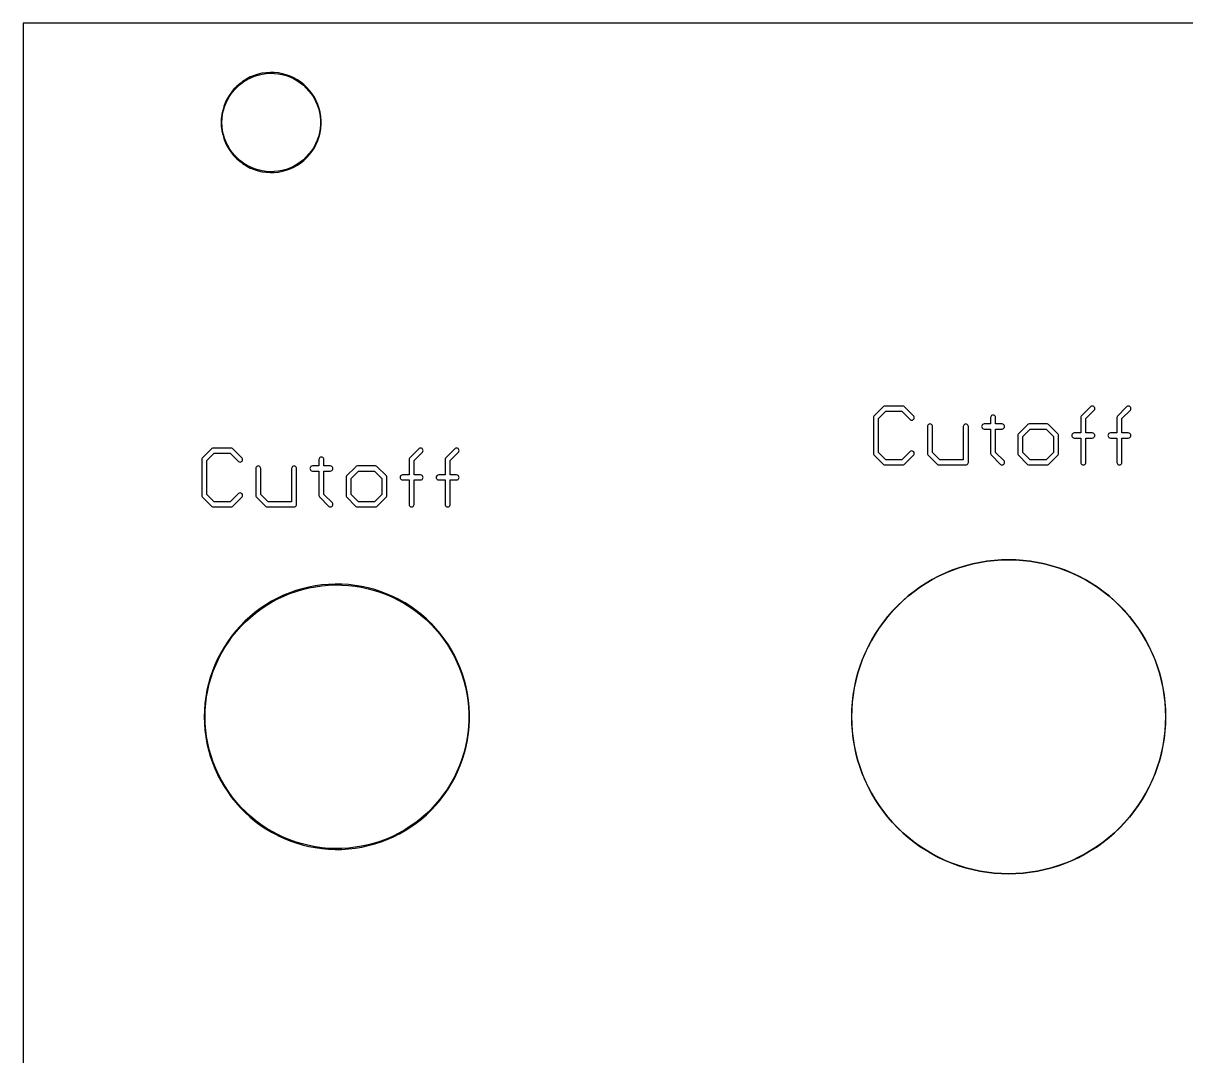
# Model space of a CAD drawing. Extents: x 1 to 62, y 0 to 129.
# Drawn here: x 1.27 to 36.44, y 97.58 to 128.82 of the extents above; entities that cross this region are included whole.
import ezdxf

# ---------------------------------------------------------------- set-up
doc = ezdxf.new("R2010")
doc.units = 0

msp = doc.modelspace()

# ---------------------------------------------------------------- linework, layer by layer
at = {"color": 34, "true_color": 0x008000}
for points in [[(1.27, 0.3175, 0), (61.88964, 0.3175, 0), (61.88964, 128.81864, 0), (1.27, 128.81864, 0), (1.27, 0.3175, 0)], [(8.61821, 127.32257, 0), (8.4963, 127.30479, 0), (8.49236, 127.30417, 0), (8.37299, 127.27623, 0), (8.25615, 127.24067, 0), (8.14185, 127.19495, 0), (8.13831, 127.19315, 0), (8.02909, 127.13727, 0), (7.92495, 127.07377, 0), (7.82843, 127.00011, 0), (7.73445, 126.91883, 0), (7.64528, 126.82966, 0), (7.56908, 126.73568, 0), (7.49796, 126.63662, 0), (7.43446, 126.52994, 0), (7.43266, 126.5264, 0), (7.38186, 126.41464, 0), (7.33614, 126.30034, 0), (7.30312, 126.1835, 0), (7.27772, 126.06412, 0), (7.27709, 126.0602, 0), (7.26186, 125.93828, 0), (7.25678, 125.81636, 0), (7.26186, 125.69443, 0), (7.27709, 125.57252, 0), (7.27772, 125.56859, 0), (7.30312, 125.44921, 0), (7.33614, 125.33237, 0), (7.38186, 125.21807, 0), (7.43266, 125.10631, 0), (7.43446, 125.10277, 0), (7.49796, 124.99609, 0), (7.56908, 124.89703, 0), (7.64528, 124.80305, 0), (7.73445, 124.71388, 0), (7.82843, 124.6326, 0), (7.92495, 124.55894, 0), (8.02909, 124.49544, 0), (8.13831, 124.43956, 0), (8.14185, 124.43776, 0), (8.25615, 124.39204, 0), (8.37299, 124.35648, 0), (8.49236, 124.32854, 0), (8.4963, 124.32792, 0), (8.61821, 124.31013, 0), (8.74014, 124.30252, 0), (8.86206, 124.30506, 0), (8.98398, 124.31776, 0), (8.9879, 124.31838, 0), (9.10981, 124.34124, 0), (9.22666, 124.37172, 0), (9.34096, 124.4149, 0), (9.45271, 124.4657, 0), (9.45626, 124.4675, 0), (9.56293, 124.52592, 0), (9.66454, 124.5945, 0), (9.76106, 124.6707, 0), (9.84995, 124.75452, 0), (9.85277, 124.75733, 0), (9.93404, 124.84877, 0), (10.01024, 124.94529, 0), (10.07629, 125.04943, 0), (10.13217, 125.15865, 0), (10.13397, 125.16219, 0), (10.18477, 125.27395, 0), (10.22287, 125.38825, 0), (10.25334, 125.50763, 0), (10.27366, 125.62955, 0), (10.2743, 125.63348, 0), (10.28445, 125.75539, 0), (10.28445, 125.87732, 0), (10.2743, 125.99924, 0), (10.27366, 126.00316, 0), (10.25334, 126.12508, 0), (10.22287, 126.24446, 0), (10.18477, 126.35876, 0), (10.13397, 126.47052, 0), (10.13217, 126.47406, 0), (10.07629, 126.58328, 0), (10.01024, 126.68742, 0), (9.93404, 126.78394, 0), (9.85277, 126.87538, 0), (9.84995, 126.87819, 0), (9.76106, 126.96201, 0), (9.66454, 127.03821, 0), (9.56293, 127.10679, 0), (9.45626, 127.16521, 0), (9.45271, 127.16701, 0), (9.34096, 127.21781, 0), (9.22666, 127.26099, 0), (9.10981, 127.29147, 0), (8.9879, 127.31433, 0), (8.98398, 127.31495, 0), (8.86206, 127.32766, 0), (8.74014, 127.3302, 0), (8.61821, 127.32257, 0)], [(8.98258, 124.343, 0), (8.86206, 124.33045, 0), (8.74014, 124.32792, 0), (8.61821, 124.33553, 0), (8.49967, 124.35282, 0), (8.38083, 124.38063, 0), (8.26399, 124.41619, 0), (8.14984, 124.46185, 0), (8.04402, 124.51599, 0), (7.93988, 124.57949, 0), (7.84336, 124.65315, 0), (7.74938, 124.73443, 0), (7.66583, 124.81798, 0), (7.58963, 124.91196, 0), (7.51851, 125.01102, 0), (7.45582, 125.11634, 0), (7.40601, 125.22592, 0), (7.36029, 125.34022, 0), (7.32727, 125.45706, 0), (7.30219, 125.57496, 0), (7.28725, 125.69443, 0), (7.28218, 125.81636, 0), (7.28725, 125.93828, 0), (7.30218, 126.05774, 0), (7.32727, 126.17565, 0), (7.36029, 126.29249, 0), (7.40601, 126.40679, 0), (7.45582, 126.51637, 0), (7.51851, 126.62169, 0), (7.58963, 126.72075, 0), (7.66583, 126.81473, 0), (7.74938, 126.89828, 0), (7.84336, 126.97956, 0), (7.93988, 127.05322, 0), (8.04402, 127.11672, 0), (8.14984, 127.17086, 0), (8.26399, 127.21652, 0), (8.38083, 127.25208, 0), (8.49967, 127.27989, 0), (8.61821, 127.29718, 0), (8.74014, 127.3048, 0), (8.86206, 127.30226, 0), (8.98258, 127.28971, 0), (9.10197, 127.26732, 0), (9.21881, 127.23684, 0), (9.33311, 127.19366, 0), (9.44338, 127.14354, 0), (9.54801, 127.08624, 0), (9.6496, 127.01766, 0), (9.74613, 126.94146, 0), (9.8331, 126.85946, 0), (9.9135, 126.76901, 0), (9.98969, 126.67249, 0), (10.05574, 126.56835, 0), (10.10982, 126.46265, 0), (10.16062, 126.35091, 0), (10.19872, 126.23661, 0), (10.2292, 126.11723, 0), (10.2489, 125.99906, 0), (10.25905, 125.87732, 0), (10.25905, 125.75539, 0), (10.24889, 125.63364, 0), (10.2292, 125.51548, 0), (10.19872, 125.3961, 0), (10.16062, 125.2818, 0), (10.10981, 125.17004, 0), (10.05574, 125.06436, 0), (9.98969, 124.96022, 0), (9.9135, 124.8637, 0), (9.8331, 124.77325, 0), (9.74613, 124.69125, 0), (9.6496, 124.61505, 0), (9.54801, 124.54647, 0), (9.44338, 124.48917, 0), (9.33311, 124.43905, 0), (9.21881, 124.39587, 0), (9.10197, 124.36539, 0), (8.98258, 124.343, 0)], [(27.33548, 117.23623, 0), (27.31193, 117.23251, 0), (27.29069, 117.22168, 0), (27.00205, 116.93304, 0), (26.99122, 116.9118, 0), (26.98749, 116.88825, 0), (26.98749, 115.80367, 0), (26.99122, 115.78013, 0), (27.00205, 115.75889, 0), (27.01891, 115.74203, 0), (27.29069, 115.47279, 0), (27.31193, 115.46196, 0), (27.33548, 115.45824, 0), (27.87649, 115.45824, 0), (27.90004, 115.46196, 0), (27.92128, 115.47279, 0), (28.19306, 115.74203, 0), (28.20992, 115.75889, 0), (28.22075, 115.78013, 0), (28.22448, 115.80367, 0), (28.22075, 115.82722, 0), (28.20992, 115.84846, 0), (28.19306, 115.86532, 0), (28.17182, 115.87615, 0), (28.14828, 115.87987, 0), (28.12473, 115.87615, 0), (28.10349, 115.86532, 0), (27.84641, 115.61064, 0), (27.36556, 115.61064, 0), (27.13989, 115.8342, 0), (27.13989, 116.85802, 0), (27.3657, 117.08383, 0), (27.84627, 117.08383, 0), (28.10349, 116.82661, 0), (28.12473, 116.81578, 0), (28.14828, 116.81205, 0), (28.17182, 116.81578, 0), (28.19306, 116.82661, 0), (28.20992, 116.84347, 0), (28.22075, 116.86471, 0), (28.22448, 116.88825, 0), (28.22075, 116.9118, 0), (28.20992, 116.93304, 0), (27.92128, 117.22168, 0), (27.90004, 117.23251, 0), (27.87649, 117.23623, 0), (27.33548, 117.23623, 0)], [(33.3375, 115.45824, 0), (33.36104, 115.46196, 0), (33.38228, 115.47279, 0), (33.39914, 115.48965, 0), (33.40997, 115.51089, 0), (33.4137, 115.53444, 0), (33.4137, 116.27103, 0), (33.60928, 116.27103, 0), (33.63282, 116.27476, 0), (33.65406, 116.28559, 0), (33.67092, 116.30245, 0), (33.68175, 116.32369, 0), (33.68548, 116.34723, 0), (33.68175, 116.37078, 0), (33.67092, 116.39202, 0), (33.65406, 116.40888, 0), (33.63282, 116.41971, 0), (33.60928, 116.42343, 0), (33.4137, 116.42343, 0), (33.4137, 116.85803, 0), (33.67092, 117.11525, 0), (33.68175, 117.13649, 0), (33.68548, 117.16003, 0), (33.68175, 117.18358, 0), (33.67092, 117.20482, 0), (33.65406, 117.22168, 0), (33.63282, 117.23251, 0), (33.60928, 117.23623, 0), (33.58573, 117.23251, 0), (33.56449, 117.22168, 0), (33.27585, 116.93304, 0), (33.26502, 116.9118, 0), (33.2613, 116.88825, 0), (33.2613, 116.42343, 0), (33.06572, 116.42343, 0), (33.04217, 116.41971, 0), (33.02093, 116.40888, 0), (33.00407, 116.39202, 0), (32.99324, 116.37078, 0), (32.98952, 116.34723, 0), (32.99324, 116.32369, 0), (33.00407, 116.30245, 0), (33.02093, 116.28559, 0), (33.04217, 116.27476, 0), (33.06572, 116.27103, 0), (33.2613, 116.27103, 0), (33.2613, 115.53444, 0), (33.26502, 115.51089, 0), (33.27585, 115.48965, 0), (33.29271, 115.47279, 0), (33.31395, 115.46196, 0), (33.3375, 115.45824, 0)], [(34.42969, 115.45824, 0), (34.45324, 115.46196, 0), (34.47448, 115.47279, 0), (34.49134, 115.48965, 0), (34.50217, 115.51089, 0), (34.50589, 115.53444, 0), (34.50589, 116.27103, 0), (34.69894, 116.27103, 0), (34.72247, 116.27476, 0), (34.74372, 116.28559, 0), (34.76057, 116.30245, 0), (34.77141, 116.32369, 0), (34.77514, 116.34723, 0), (34.77141, 116.37078, 0), (34.76057, 116.39202, 0), (34.74372, 116.40888, 0), (34.72247, 116.41971, 0), (34.69894, 116.42343, 0), (34.50589, 116.42343, 0), (34.50589, 116.85816, 0), (34.76057, 117.11525, 0), (34.77141, 117.13649, 0), (34.77514, 117.16003, 0), (34.77141, 117.18358, 0), (34.76057, 117.20482, 0), (34.74372, 117.22168, 0), (34.72247, 117.23251, 0), (34.69894, 117.23623, 0), (34.67539, 117.23251, 0), (34.65415, 117.22168, 0), (34.63729, 117.20482, 0), (34.36804, 116.93304, 0), (34.35722, 116.9118, 0), (34.35349, 116.88825, 0), (34.35349, 116.42343, 0), (34.15791, 116.42343, 0), (34.13436, 116.41971, 0), (34.11313, 116.40888, 0), (34.09626, 116.39202, 0), (34.08544, 116.37078, 0), (34.08171, 116.34723, 0), (34.08544, 116.32369, 0), (34.09626, 116.30245, 0), (34.11313, 116.28559, 0), (34.13436, 116.27476, 0), (34.15791, 116.27103, 0), (34.35349, 116.27103, 0), (34.35349, 115.53444, 0), (34.35722, 115.51089, 0), (34.36804, 115.48965, 0), (34.38491, 115.47279, 0), (34.40614, 115.46196, 0), (34.42969, 115.45824, 0)], [(30.83399, 115.47279, 0), (30.85523, 115.46196, 0), (30.87878, 115.45824, 0), (30.90232, 115.46196, 0), (30.92356, 115.47279, 0), (30.94042, 115.48965, 0), (30.95125, 115.51089, 0), (30.95498, 115.53444, 0), (30.95125, 115.55798, 0), (30.94042, 115.57922, 0), (30.68574, 115.8339, 0), (30.68574, 116.54282, 0), (30.87878, 116.54282, 0), (30.90232, 116.54654, 0), (30.92356, 116.55737, 0), (30.94042, 116.57423, 0), (30.95125, 116.59547, 0), (30.95498, 116.61902, 0), (30.95125, 116.64256, 0), (30.94042, 116.6638, 0), (30.92356, 116.68066, 0), (30.90232, 116.69149, 0), (30.87878, 116.69522, 0), (30.68574, 116.69522, 0), (30.68574, 116.88825, 0), (30.68201, 116.9118, 0), (30.67118, 116.93304, 0), (30.65432, 116.9499, 0), (30.63308, 116.96073, 0), (30.60954, 116.96445, 0), (30.58599, 116.96073, 0), (30.56475, 116.9499, 0), (30.54789, 116.93304, 0), (30.53706, 116.9118, 0), (30.53334, 116.88825, 0), (30.53334, 116.69522, 0), (30.33775, 116.69522, 0), (30.31421, 116.69149, 0), (30.29297, 116.68066, 0), (30.27611, 116.6638, 0), (30.26528, 116.64256, 0), (30.26155, 116.61902, 0), (30.26528, 116.59547, 0), (30.27611, 116.57423, 0), (30.29297, 116.55737, 0), (30.31421, 116.54654, 0), (30.33775, 116.54282, 0), (30.53334, 116.54282, 0), (30.53334, 115.80367, 0), (30.53706, 115.78013, 0), (30.54789, 115.75889, 0), (30.83399, 115.47279, 0)], [(29.78404, 115.45824, 0), (29.80758, 115.46196, 0), (29.82882, 115.47279, 0), (29.84568, 115.48965, 0), (29.85651, 115.51089, 0), (29.86024, 115.53444, 0), (29.86024, 116.61902, 0), (29.85651, 116.64256, 0), (29.84568, 116.6638, 0), (29.82882, 116.68066, 0), (29.80758, 116.69149, 0), (29.78404, 116.69522, 0), (29.76049, 116.69149, 0), (29.73925, 116.68066, 0), (29.72239, 116.6638, 0), (29.71156, 116.64256, 0), (29.70784, 116.61902, 0), (29.70784, 115.61064, 0), (29.00132, 115.61064, 0), (28.77565, 115.8342, 0), (28.77565, 116.61902, 0), (28.77193, 116.64256, 0), (28.7611, 116.6638, 0), (28.74424, 116.68066, 0), (28.723, 116.69149, 0), (28.69945, 116.69522, 0), (28.67591, 116.69149, 0), (28.65467, 116.68066, 0), (28.63781, 116.6638, 0), (28.62698, 116.64256, 0), (28.62325, 116.61902, 0), (28.62325, 115.80367, 0), (28.62698, 115.78013, 0), (28.63781, 115.75889, 0), (28.65467, 115.74203, 0), (28.92645, 115.47279, 0), (28.94769, 115.46196, 0), (28.97124, 115.45824, 0), (29.78404, 115.45824, 0)], [(31.69919, 116.69522, 0), (31.67565, 116.69149, 0), (31.65441, 116.68066, 0), (31.63755, 116.6638, 0), (31.36831, 116.39202, 0), (31.35748, 116.37078, 0), (31.35376, 116.34723, 0), (31.35376, 115.80367, 0), (31.35748, 115.78013, 0), (31.36831, 115.75889, 0), (31.65441, 115.47279, 0), (31.67565, 115.46196, 0), (31.69919, 115.45824, 0), (32.24275, 115.45824, 0), (32.2663, 115.46196, 0), (32.28754, 115.47279, 0), (32.55932, 115.74203, 0), (32.57618, 115.75889, 0), (32.58701, 115.78013, 0), (32.59073, 115.80367, 0), (32.59073, 116.34723, 0), (32.58701, 116.37078, 0), (32.57618, 116.39202, 0), (32.28754, 116.68066, 0), (32.2663, 116.69149, 0), (32.24275, 116.69522, 0), (31.69919, 116.69522, 0)], [(32.21267, 115.61064, 0), (31.72942, 115.61064, 0), (31.50616, 115.8339, 0), (31.50616, 116.31715, 0), (31.72972, 116.54282, 0), (32.21251, 116.54282, 0), (32.43833, 116.317, 0), (32.43833, 115.8342, 0), (32.21267, 115.61064, 0)], [(7.01547, 115.96623, 0), (6.99193, 115.96251, 0), (6.97069, 115.95168, 0), (6.68205, 115.66304, 0), (6.67122, 115.6418, 0), (6.6675, 115.61826, 0), (6.6675, 114.53367, 0), (6.67122, 114.51013, 0), (6.68205, 114.48889, 0), (6.69891, 114.47203, 0), (6.97069, 114.20279, 0), (6.99193, 114.19196, 0), (7.01547, 114.18824, 0), (7.55649, 114.18824, 0), (7.58004, 114.19196, 0), (7.60128, 114.20279, 0), (7.87306, 114.47203, 0), (7.88992, 114.48889, 0), (7.90075, 114.51013, 0), (7.90447, 114.53367, 0), (7.90075, 114.55722, 0), (7.88992, 114.57846, 0), (7.87306, 114.59532, 0), (7.85182, 114.60615, 0), (7.82827, 114.60987, 0), (7.80473, 114.60615, 0), (7.78349, 114.59532, 0), (7.52641, 114.34064, 0), (7.04556, 114.34064, 0), (6.8199, 114.56419, 0), (6.8199, 115.58803, 0), (7.0457, 115.81383, 0), (7.52627, 115.81383, 0), (7.78349, 115.55661, 0), (7.80473, 115.54578, 0), (7.82827, 115.54206, 0), (7.85182, 115.54578, 0), (7.87306, 115.55661, 0), (7.88992, 115.57347, 0), (7.90075, 115.59471, 0), (7.90447, 115.61826, 0), (7.90075, 115.6418, 0), (7.88992, 115.66304, 0), (7.60128, 115.95168, 0), (7.58004, 115.96251, 0), (7.55649, 115.96623, 0), (7.01547, 115.96623, 0)], [(13.01749, 114.18824, 0), (13.04104, 114.19196, 0), (13.06228, 114.20279, 0), (13.07914, 114.21965, 0), (13.08997, 114.24089, 0), (13.09369, 114.26444, 0), (13.09369, 115.00103, 0), (13.28928, 115.00103, 0), (13.31282, 115.00476, 0), (13.33406, 115.01559, 0), (13.35092, 115.03245, 0), (13.36175, 115.05369, 0), (13.36548, 115.07723, 0), (13.36175, 115.10078, 0), (13.35092, 115.12202, 0), (13.33406, 115.13888, 0), (13.31282, 115.14971, 0), (13.28928, 115.15343, 0), (13.09369, 115.15343, 0), (13.09369, 115.58802, 0), (13.35092, 115.84525, 0), (13.36175, 115.86649, 0), (13.36548, 115.89003, 0), (13.36175, 115.91358, 0), (13.35092, 115.93482, 0), (13.33406, 115.95168, 0), (13.31282, 115.96251, 0), (13.28928, 115.96623, 0), (13.26573, 115.96251, 0), (13.24449, 115.95168, 0), (12.95585, 115.66304, 0), (12.94502, 115.6418, 0), (12.94129, 115.61826, 0), (12.94129, 115.15343, 0), (12.74572, 115.15343, 0), (12.72217, 115.14971, 0), (12.70093, 115.13888, 0), (12.68407, 115.12202, 0), (12.67324, 115.10078, 0), (12.66952, 115.07723, 0), (12.67324, 115.05369, 0), (12.68407, 115.03245, 0), (12.70093, 115.01559, 0), (12.72217, 115.00476, 0), (12.74572, 115.00103, 0), (12.94129, 115.00103, 0), (12.94129, 114.26444, 0), (12.94502, 114.24089, 0), (12.95585, 114.21965, 0), (12.97271, 114.20279, 0), (12.99395, 114.19196, 0), (13.01749, 114.18824, 0)], [(14.10969, 114.18824, 0), (14.13324, 114.19196, 0), (14.15448, 114.20279, 0), (14.17134, 114.21965, 0), (14.18217, 114.24089, 0), (14.18589, 114.26444, 0), (14.18589, 115.00103, 0), (14.37894, 115.00103, 0), (14.40248, 115.00476, 0), (14.42372, 115.01559, 0), (14.44058, 115.03245, 0), (14.45141, 115.05369, 0), (14.45514, 115.07723, 0), (14.45141, 115.10078, 0), (14.44058, 115.12202, 0), (14.42372, 115.13888, 0), (14.40248, 115.14971, 0), (14.37894, 115.15343, 0), (14.18589, 115.15343, 0), (14.18589, 115.58816, 0), (14.44058, 115.84525, 0), (14.45141, 115.86649, 0), (14.45514, 115.89003, 0), (14.45141, 115.91358, 0), (14.44058, 115.93482, 0), (14.42372, 115.95168, 0), (14.40248, 115.96251, 0), (14.37894, 115.96623, 0), (14.35539, 115.96251, 0), (14.33415, 115.95168, 0), (14.31729, 115.93482, 0), (14.04805, 115.66304, 0), (14.03722, 115.6418, 0), (14.03349, 115.61826, 0), (14.03349, 115.15343, 0), (13.83791, 115.15343, 0), (13.81437, 115.14971, 0), (13.79313, 115.13888, 0), (13.77627, 115.12202, 0), (13.76544, 115.10078, 0), (13.76171, 115.07723, 0), (13.76544, 115.05369, 0), (13.77627, 115.03245, 0), (13.79313, 115.01559, 0), (13.81437, 115.00476, 0), (13.83791, 115.00103, 0), (14.03349, 115.00103, 0), (14.03349, 114.26444, 0), (14.03722, 114.24089, 0), (14.04805, 114.21965, 0), (14.06491, 114.20279, 0), (14.08615, 114.19196, 0), (14.10969, 114.18824, 0)], [(9.46402, 114.18824, 0), (9.48758, 114.19196, 0), (9.50882, 114.20279, 0), (9.52568, 114.21965, 0), (9.53651, 114.24089, 0), (9.54022, 114.26444, 0), (9.54022, 115.34901, 0), (9.53651, 115.37256, 0), (9.52568, 115.3938, 0), (9.50882, 115.41066, 0), (9.48758, 115.42149, 0), (9.46402, 115.42521, 0), (9.44049, 115.42149, 0), (9.41925, 115.41066, 0), (9.40239, 115.3938, 0), (9.39156, 115.37256, 0), (9.38782, 115.34901, 0), (9.38782, 114.34064, 0), (8.68132, 114.34064, 0), (8.45566, 114.56418, 0), (8.45566, 115.34901, 0), (8.45193, 115.37256, 0), (8.4411, 115.3938, 0), (8.42423, 115.41066, 0), (8.403, 115.42149, 0), (8.37946, 115.42521, 0), (8.35591, 115.42149, 0), (8.33466, 115.41066, 0), (8.31781, 115.3938, 0), (8.30697, 115.37256, 0), (8.30326, 115.34901, 0), (8.30326, 114.53367, 0), (8.30697, 114.51013, 0), (8.31781, 114.48889, 0), (8.33466, 114.47203, 0), (8.60645, 114.20279, 0), (8.62768, 114.19196, 0), (8.65124, 114.18824, 0), (9.46402, 114.18824, 0)], [(10.51399, 114.20279, 0), (10.53523, 114.19196, 0), (10.55878, 114.18824, 0), (10.58232, 114.19196, 0), (10.60356, 114.20279, 0), (10.62042, 114.21965, 0), (10.63125, 114.24089, 0), (10.63498, 114.26444, 0), (10.63125, 114.28798, 0), (10.62042, 114.30922, 0), (10.36574, 114.5639, 0), (10.36574, 115.27281, 0), (10.55878, 115.27281, 0), (10.58232, 115.27654, 0), (10.60356, 115.28737, 0), (10.62042, 115.30423, 0), (10.63125, 115.32547, 0), (10.63498, 115.34901, 0), (10.63125, 115.37256, 0), (10.62042, 115.3938, 0), (10.60356, 115.41066, 0), (10.58232, 115.42149, 0), (10.55878, 115.42521, 0), (10.36574, 115.42521, 0), (10.36574, 115.61826, 0), (10.36201, 115.6418, 0), (10.35117, 115.66304, 0), (10.33432, 115.6799, 0), (10.31307, 115.69073, 0), (10.28954, 115.69446, 0), (10.26599, 115.69073, 0), (10.24475, 115.6799, 0), (10.22789, 115.66304, 0), (10.21706, 115.6418, 0), (10.21334, 115.61826, 0), (10.21334, 115.42521, 0), (10.01775, 115.42521, 0), (9.99421, 115.42149, 0), (9.97297, 115.41066, 0), (9.95611, 115.3938, 0), (9.94528, 115.37256, 0), (9.94155, 115.34901, 0), (9.94528, 115.32547, 0), (9.95611, 115.30423, 0), (9.97297, 115.28737, 0), (9.99421, 115.27654, 0), (10.01775, 115.27281, 0), (10.21334, 115.27281, 0), (10.21334, 114.53367, 0), (10.21706, 114.51013, 0), (10.22789, 114.48889, 0), (10.51399, 114.20279, 0)], [(11.3792, 115.42521, 0), (11.35565, 115.42149, 0), (11.33441, 115.41066, 0), (11.31755, 115.3938, 0), (11.04831, 115.12202, 0), (11.03748, 115.10078, 0), (11.03376, 115.07723, 0), (11.03376, 114.53367, 0), (11.03748, 114.51013, 0), (11.04831, 114.48889, 0), (11.33441, 114.20279, 0), (11.35565, 114.19196, 0), (11.3792, 114.18824, 0), (11.92275, 114.18824, 0), (11.9463, 114.19196, 0), (11.96754, 114.20279, 0), (12.23932, 114.47203, 0), (12.25618, 114.48889, 0), (12.26701, 114.51013, 0), (12.27074, 114.53367, 0), (12.27074, 115.07723, 0), (12.26701, 115.10078, 0), (12.25618, 115.12202, 0), (11.96754, 115.41066, 0), (11.9463, 115.42149, 0), (11.92275, 115.42521, 0), (11.3792, 115.42521, 0)], [(11.89267, 114.34064, 0), (11.40942, 114.34064, 0), (11.18616, 114.5639, 0), (11.18616, 115.04715, 0), (11.40971, 115.27281, 0), (11.89253, 115.27281, 0), (12.11834, 115.047, 0), (12.11834, 114.5642, 0), (11.89267, 114.34064, 0)], [(30.861, 112.58423, 0), (30.64001, 112.56899, 0), (30.42412, 112.54359, 0), (30.42372, 112.54352, 0), (30.20569, 112.50803, 0), (30.20567, 112.50803, 0), (30.20528, 112.50796, 0), (29.99192, 112.46224, 0), (29.77856, 112.4089, 0), (29.57028, 112.34286, 0), (29.362, 112.2692, 0), (29.16134, 112.18538, 0), (28.96068, 112.0914, 0), (28.96033, 112.09122, 0), (28.76729, 111.98962, 0), (28.57933, 111.87786, 0), (28.39391, 111.75848, 0), (28.21611, 111.62894, 0), (28.04339, 111.49432, 0), (27.87829, 111.34954, 0), (27.72081, 111.19714, 0), (27.72053, 111.19686, 0), (27.56813, 111.03938, 0), (27.42335, 110.87428, 0), (27.28873, 110.70156, 0), (27.15919, 110.52376, 0), (27.03981, 110.33834, 0), (26.92805, 110.15038, 0), (26.92787, 110.15003, 0), (26.82645, 109.95734, 0), (26.82627, 109.95699, 0), (26.73229, 109.75633, 0), (26.64847, 109.55567, 0), (26.57481, 109.34739, 0), (26.50877, 109.13911, 0), (26.45543, 108.92575, 0), (26.40971, 108.71239, 0), (26.40965, 108.712, 0), (26.37415, 108.49395, 0), (26.37408, 108.49355, 0), (26.34869, 108.27766, 0), (26.33344, 108.05668, 0), (26.32836, 107.83823, 0), (26.33344, 107.6198, 0), (26.34869, 107.39881, 0), (26.37408, 107.18292, 0), (26.37415, 107.18252, 0), (26.40971, 106.96408, 0), (26.45543, 106.75072, 0), (26.50877, 106.53736, 0), (26.57481, 106.32908, 0), (26.64847, 106.1208, 0), (26.73229, 105.92014, 0), (26.82627, 105.71948, 0), (26.82645, 105.71913, 0), (26.92805, 105.52609, 0), (27.03981, 105.33813, 0), (27.15919, 105.15271, 0), (27.28873, 104.97491, 0), (27.42335, 104.80219, 0), (27.56813, 104.63709, 0), (27.72053, 104.47961, 0), (27.72081, 104.47933, 0), (27.87829, 104.32693, 0), (28.04339, 104.18215, 0), (28.21611, 104.04753, 0), (28.39391, 103.91799, 0), (28.57933, 103.79861, 0), (28.76729, 103.68685, 0), (28.96033, 103.58525, 0), (28.96068, 103.58507, 0), (29.16134, 103.49109, 0), (29.362, 103.40727, 0), (29.57028, 103.33361, 0), (29.77856, 103.26757, 0), (29.99192, 103.21423, 0), (30.20528, 103.16851, 0), (30.20567, 103.16844, 0), (30.20569, 103.16844, 0), (30.42372, 103.13295, 0), (30.42412, 103.13288, 0), (30.64001, 103.10749, 0), (30.861, 103.09224, 0), (31.07944, 103.08717, 0), (31.29787, 103.09224, 0), (31.51885, 103.10749, 0), (31.73476, 103.13288, 0), (31.73515, 103.13295, 0), (31.95318, 103.16844, 0), (31.9532, 103.16844, 0), (31.95359, 103.16851, 0), (32.16695, 103.21423, 0), (32.38031, 103.26757, 0), (32.58859, 103.33361, 0), (32.79687, 103.40727, 0), (32.99752, 103.49109, 0), (33.19818, 103.58507, 0), (33.19854, 103.58525, 0), (33.39123, 103.68667, 0), (33.39157, 103.68685, 0), (33.57954, 103.79861, 0), (33.76496, 103.91799, 0), (33.94276, 104.04753, 0), (34.11548, 104.18215, 0), (34.28058, 104.32693, 0), (34.43806, 104.47933, 0), (34.43833, 104.47961, 0), (34.59046, 104.63681, 0), (34.59073, 104.63709, 0), (34.73552, 104.80219, 0), (34.87014, 104.97491, 0), (34.99968, 105.15271, 0), (35.11905, 105.33813, 0), (35.23082, 105.52609, 0), (35.33242, 105.71913, 0), (35.3326, 105.71948, 0), (35.42658, 105.92014, 0), (35.51039, 106.1208, 0), (35.58406, 106.32908, 0), (35.6501, 106.53736, 0), (35.70344, 106.75072, 0), (35.74916, 106.96408, 0), (35.78472, 107.18252, 0), (35.78478, 107.18292, 0), (35.81018, 107.39881, 0), (35.82542, 107.6198, 0), (35.8305, 107.83823, 0), (35.82542, 108.05668, 0), (35.81018, 108.27766, 0), (35.78478, 108.49355, 0), (35.78472, 108.49395, 0), (35.74922, 108.712, 0), (35.74916, 108.71239, 0), (35.70344, 108.92575, 0), (35.6501, 109.13911, 0), (35.58406, 109.34739, 0), (35.51039, 109.55567, 0), (35.42658, 109.75633, 0), (35.3326, 109.95699, 0), (35.33242, 109.95734, 0), (35.231, 110.15003, 0), (35.23082, 110.15038, 0), (35.11912, 110.33822, 0), (35.11905, 110.33834, 0), (34.99968, 110.52376, 0), (34.87014, 110.70156, 0), (34.73552, 110.87428, 0), (34.59073, 111.03938, 0), (34.43833, 111.19686, 0), (34.43806, 111.19714, 0), (34.28058, 111.34954, 0), (34.11548, 111.49432, 0), (33.94276, 111.62894, 0), (33.76496, 111.75848, 0), (33.57954, 111.87786, 0), (33.39157, 111.98962, 0), (33.19854, 112.09122, 0), (33.19818, 112.0914, 0), (32.99752, 112.18538, 0), (32.79687, 112.2692, 0), (32.58859, 112.34286, 0), (32.38031, 112.4089, 0), (32.16695, 112.46224, 0), (31.95359, 112.50796, 0), (31.9532, 112.50803, 0), (31.95318, 112.50803, 0), (31.73515, 112.54352, 0), (31.73476, 112.54359, 0), (31.51885, 112.56899, 0), (31.29787, 112.58423, 0), (31.07944, 112.58931, 0), (30.861, 112.58423, 0)], [(31.51885, 103.11003, 0), (31.29787, 103.09478, 0), (31.07944, 103.08971, 0), (30.861, 103.09478, 0), (30.64001, 103.11003, 0), (30.4242, 103.13541, 0), (30.20607, 103.17092, 0), (29.99271, 103.21664, 0), (29.77935, 103.26998, 0), (29.57107, 103.33602, 0), (29.36279, 103.40968, 0), (29.16213, 103.4935, 0), (28.96154, 103.58745, 0), (28.76878, 103.6889, 0), (28.58082, 103.80066, 0), (28.3954, 103.92004, 0), (28.2176, 104.04958, 0), (28.04488, 104.1842, 0), (27.87978, 104.32898, 0), (27.72244, 104.48124, 0), (27.57018, 104.63858, 0), (27.4254, 104.80368, 0), (27.29078, 104.9764, 0), (27.16124, 105.1542, 0), (27.04186, 105.33962, 0), (26.9301, 105.52758, 0), (26.82868, 105.72027, 0), (26.7347, 105.92093, 0), (26.65088, 106.12159, 0), (26.57722, 106.32987, 0), (26.51118, 106.53815, 0), (26.45784, 106.75151, 0), (26.41212, 106.96487, 0), (26.37663, 107.1829, 0), (26.37663, 107.18292, 0), (26.35123, 107.39881, 0), (26.33599, 107.6198, 0), (26.33091, 107.83823, 0), (26.33599, 108.05668, 0), (26.35123, 108.27766, 0), (26.37663, 108.49355, 0), (26.37663, 108.49357, 0), (26.41212, 108.7116, 0), (26.45784, 108.92496, 0), (26.51118, 109.13832, 0), (26.57722, 109.3466, 0), (26.65088, 109.55488, 0), (26.7347, 109.75554, 0), (26.82865, 109.95613, 0), (26.9301, 110.14889, 0), (27.04186, 110.33685, 0), (27.16124, 110.52227, 0), (27.29078, 110.70007, 0), (27.4254, 110.87279, 0), (27.57018, 111.03789, 0), (27.72244, 111.19523, 0), (27.87978, 111.34749, 0), (28.04488, 111.49227, 0), (28.2176, 111.62689, 0), (28.3954, 111.75643, 0), (28.58082, 111.87581, 0), (28.76878, 111.98757, 0), (28.96154, 112.08902, 0), (29.16213, 112.18297, 0), (29.36279, 112.26679, 0), (29.57107, 112.34045, 0), (29.77935, 112.40649, 0), (29.99271, 112.45983, 0), (30.20607, 112.50555, 0), (30.4241, 112.54104, 0), (30.42412, 112.54104, 0), (30.64001, 112.56644, 0), (30.861, 112.58169, 0), (31.07944, 112.58676, 0), (31.29787, 112.58169, 0), (31.51885, 112.56644, 0), (31.73476, 112.54104, 0), (31.73477, 112.54104, 0), (31.9528, 112.50555, 0), (32.16616, 112.45983, 0), (32.37952, 112.40649, 0), (32.5878, 112.34045, 0), (32.79608, 112.26679, 0), (32.99674, 112.18297, 0), (33.19724, 112.08907, 0), (33.39009, 111.98757, 0), (33.57804, 111.87581, 0), (33.76347, 111.75643, 0), (33.94127, 111.62689, 0), (34.11399, 111.49227, 0), (34.27908, 111.34749, 0), (34.43643, 111.19523, 0), (34.58869, 111.03789, 0), (34.73346, 110.87279, 0), (34.86809, 110.70007, 0), (34.99763, 110.52227, 0), (35.11701, 110.33685, 0), (35.22876, 110.14889, 0), (35.33022, 109.95613, 0), (35.42416, 109.75554, 0), (35.50799, 109.55488, 0), (35.58165, 109.3466, 0), (35.64768, 109.13832, 0), (35.70103, 108.92496, 0), (35.74675, 108.7116, 0), (35.78224, 108.49357, 0), (35.78224, 108.49355, 0), (35.80764, 108.27766, 0), (35.82289, 108.05668, 0), (35.82797, 107.83823, 0), (35.82289, 107.6198, 0), (35.80764, 107.39881, 0), (35.78224, 107.18292, 0), (35.78224, 107.1829, 0), (35.74675, 106.96487, 0), (35.70103, 106.75151, 0), (35.64768, 106.53815, 0), (35.58165, 106.32987, 0), (35.50799, 106.12159, 0), (35.42416, 105.92093, 0), (35.33019, 105.72027, 0), (35.22876, 105.52758, 0), (35.11701, 105.33962, 0), (34.99763, 105.1542, 0), (34.86809, 104.9764, 0), (34.73346, 104.80368, 0), (34.58869, 104.63858, 0), (34.43643, 104.48124, 0), (34.27908, 104.32898, 0), (34.11399, 104.1842, 0), (33.94127, 104.04958, 0), (33.76347, 103.92004, 0), (33.57804, 103.80066, 0), (33.39009, 103.6889, 0), (33.19724, 103.5874, 0), (32.99674, 103.4935, 0), (32.79608, 103.40968, 0), (32.5878, 103.33602, 0), (32.37952, 103.26998, 0), (32.16616, 103.21664, 0), (31.9528, 103.17092, 0), (31.73465, 103.13541, 0), (31.51885, 103.11003, 0)], [(10.50798, 111.84382, 0), (10.3073, 111.82604, 0), (10.1092, 111.7981, 0), (10.10527, 111.79747, 0), (9.90715, 111.75937, 0), (9.71157, 111.71111, 0), (9.51853, 111.65523, 0), (9.33057, 111.58919, 0), (9.14261, 111.51299, 0), (8.96227, 111.42663, 0), (8.95872, 111.42483, 0), (8.78093, 111.33085, 0), (8.60821, 111.22671, 0), (8.44056, 111.11495, 0), (8.28055, 110.99303, 0), (8.12561, 110.86603, 0), (7.97575, 110.72887, 0), (7.97294, 110.72606, 0), (7.83324, 110.58382, 0), (7.69862, 110.43396, 0), (7.57162, 110.27648, 0), (7.45478, 110.11392, 0), (7.34556, 109.94628, 0), (7.24396, 109.77356, 0), (7.14998, 109.59322, 0), (7.14818, 109.58968, 0), (7.0669, 109.4068, 0), (6.9907, 109.22138, 0), (6.9272, 109.03088, 0), (6.87132, 108.83784, 0), (6.82814, 108.64226, 0), (6.79258, 108.44414, 0), (6.79196, 108.44022, 0), (6.76656, 108.23956, 0), (6.75132, 108.03889, 0), (6.74624, 107.83823, 0), (6.75132, 107.63758, 0), (6.76656, 107.43692, 0), (6.79196, 107.23625, 0), (6.79258, 107.23233, 0), (6.82814, 107.03421, 0), (6.87132, 106.83863, 0), (6.9272, 106.64559, 0), (6.9907, 106.45509, 0), (7.0669, 106.26967, 0), (7.14818, 106.08679, 0), (7.14998, 106.08325, 0), (7.24396, 105.90291, 0), (7.34556, 105.73019, 0), (7.45478, 105.56255, 0), (7.57162, 105.39999, 0), (7.69862, 105.24251, 0), (7.83324, 105.09265, 0), (7.97294, 104.95041, 0), (7.97575, 104.9476, 0), (8.12561, 104.81044, 0), (8.28055, 104.68344, 0), (8.44056, 104.56152, 0), (8.60821, 104.44976, 0), (8.78093, 104.34562, 0), (8.95872, 104.25164, 0), (8.96227, 104.24984, 0), (9.14261, 104.16348, 0), (9.33057, 104.08728, 0), (9.51853, 104.02124, 0), (9.71157, 103.96536, 0), (9.90715, 103.9171, 0), (10.10527, 103.879, 0), (10.1092, 103.87838, 0), (10.3073, 103.85044, 0), (10.50798, 103.83266, 0), (10.70864, 103.82504, 0), (10.9093, 103.82757, 0), (11.10996, 103.84028, 0), (11.31061, 103.86314, 0), (11.31454, 103.86376, 0), (11.51266, 103.89678, 0), (11.70824, 103.93996, 0), (11.90382, 103.99076, 0), (12.09432, 104.05426, 0), (12.28228, 104.12538, 0), (12.4677, 104.20666, 0), (12.6455, 104.29556, 0), (12.64904, 104.29736, 0), (12.8243, 104.39642, 0), (12.99448, 104.50564, 0), (13.15958, 104.62248, 0), (13.31706, 104.7444, 0), (13.46946, 104.87648, 0), (13.61424, 105.01618, 0), (13.61705, 105.01899, 0), (13.75421, 105.16631, 0), (13.88375, 105.31871, 0), (14.00567, 105.47873, 0), (14.11997, 105.64383, 0), (14.22665, 105.81655, 0), (14.32317, 105.99181, 0), (14.32497, 105.99535, 0), (14.41133, 106.17569, 0), (14.49007, 106.36111, 0), (14.56119, 106.55161, 0), (14.61961, 106.74211, 0), (14.67041, 106.93769, 0), (14.71105, 107.13327, 0), (14.71168, 107.1372, 0), (14.74215, 107.33786, 0), (14.76248, 107.53598, 0), (14.77264, 107.73664, 0), (14.77264, 107.93983, 0), (14.76248, 108.1405, 0), (14.74215, 108.33862, 0), (14.71168, 108.53928, 0), (14.71105, 108.5432, 0), (14.67041, 108.73878, 0), (14.61961, 108.93436, 0), (14.56119, 109.12486, 0), (14.49007, 109.31536, 0), (14.41133, 109.50078, 0), (14.32497, 109.68112, 0), (14.32317, 109.68466, 0), (14.22665, 109.85992, 0), (14.11997, 110.03264, 0), (14.00567, 110.19774, 0), (13.88375, 110.35776, 0), (13.75421, 110.51016, 0), (13.61705, 110.65748, 0), (13.61424, 110.66029, 0), (13.46946, 110.79999, 0), (13.31706, 110.93207, 0), (13.15958, 111.05399, 0), (12.99448, 111.17083, 0), (12.8243, 111.28005, 0), (12.64904, 111.37911, 0), (12.6455, 111.38091, 0), (12.4677, 111.46981, 0), (12.28228, 111.55109, 0), (12.09432, 111.62221, 0), (11.90382, 111.68571, 0), (11.70824, 111.73651, 0), (11.51266, 111.77969, 0), (11.31454, 111.81271, 0), (11.31061, 111.81334, 0), (11.10996, 111.8362, 0), (10.9093, 111.84889, 0), (10.70864, 111.85144, 0), (10.50798, 111.84382, 0)], [(11.10996, 103.86568, 0), (10.9093, 103.85297, 0), (10.70864, 103.85044, 0), (10.50798, 103.85806, 0), (10.3073, 103.87584, 0), (10.11162, 103.90344, 0), (9.91499, 103.94125, 0), (9.71942, 103.98951, 0), (9.52638, 104.04539, 0), (9.33841, 104.11143, 0), (9.15046, 104.18763, 0), (8.97155, 104.27331, 0), (8.79585, 104.36617, 0), (8.62313, 104.47031, 0), (8.4555, 104.58207, 0), (8.29548, 104.70399, 0), (8.14054, 104.83099, 0), (7.99118, 104.9677, 0), (7.85379, 105.10758, 0), (7.71917, 105.25744, 0), (7.59217, 105.41492, 0), (7.47533, 105.57748, 0), (7.36611, 105.74512, 0), (7.26451, 105.91784, 0), (7.17207, 106.09522, 0), (7.09105, 106.27752, 0), (7.01485, 106.46294, 0), (6.95135, 106.65344, 0), (6.89547, 106.84648, 0), (6.85229, 107.04206, 0), (6.81718, 107.23767, 0), (6.79196, 107.43692, 0), (6.77671, 107.63758, 0), (6.77164, 107.83823, 0), (6.77671, 108.03889, 0), (6.79196, 108.23956, 0), (6.81718, 108.4388, 0), (6.85229, 108.63441, 0), (6.89547, 108.82999, 0), (6.95135, 109.02303, 0), (7.01485, 109.21353, 0), (7.09105, 109.39895, 0), (7.17207, 109.58125, 0), (7.26451, 109.75863, 0), (7.36611, 109.93135, 0), (7.47533, 110.09899, 0), (7.59217, 110.26155, 0), (7.71917, 110.41903, 0), (7.85379, 110.56889, 0), (7.99118, 110.70877, 0), (8.14054, 110.84548, 0), (8.29548, 110.97248, 0), (8.4555, 111.0944, 0), (8.62313, 111.20616, 0), (8.79585, 111.3103, 0), (8.97155, 111.40316, 0), (9.15046, 111.48884, 0), (9.33841, 111.56504, 0), (9.52638, 111.63108, 0), (9.71942, 111.68696, 0), (9.91499, 111.73522, 0), (10.11181, 111.77307, 0), (10.3073, 111.80064, 0), (10.50798, 111.81842, 0), (10.70864, 111.82604, 0), (10.9093, 111.82349, 0), (11.10996, 111.8108, 0), (11.30998, 111.78801, 0), (11.50481, 111.75554, 0), (11.70039, 111.71236, 0), (11.89597, 111.66156, 0), (12.08647, 111.59806, 0), (12.27443, 111.52694, 0), (12.45985, 111.44566, 0), (12.63457, 111.3583, 0), (12.80937, 111.2595, 0), (12.97955, 111.15028, 0), (13.14465, 111.03344, 0), (13.30213, 110.91152, 0), (13.45453, 110.77944, 0), (13.5974, 110.64158, 0), (13.73366, 110.49523, 0), (13.8632, 110.34283, 0), (13.98512, 110.18281, 0), (14.09942, 110.01771, 0), (14.2061, 109.84499, 0), (14.30182, 109.67119, 0), (14.38718, 109.49293, 0), (14.46592, 109.30751, 0), (14.53704, 109.11701, 0), (14.59546, 108.92651, 0), (14.64626, 108.73093, 0), (14.68678, 108.53594, 0), (14.71675, 108.33862, 0), (14.73708, 108.1405, 0), (14.74723, 107.93983, 0), (14.74723, 107.73664, 0), (14.73708, 107.53598, 0), (14.71675, 107.33786, 0), (14.68677, 107.1405, 0), (14.64626, 106.94554, 0), (14.59546, 106.74996, 0), (14.53704, 106.55946, 0), (14.46592, 106.36896, 0), (14.38718, 106.18354, 0), (14.30182, 106.00528, 0), (14.2061, 105.83148, 0), (14.09942, 105.65876, 0), (13.98512, 105.49366, 0), (13.8632, 105.33364, 0), (13.73366, 105.18124, 0), (13.5974, 105.03489, 0), (13.45453, 104.89703, 0), (13.30213, 104.76495, 0), (13.14465, 104.64303, 0), (12.97955, 104.52619, 0), (12.80937, 104.41697, 0), (12.63457, 104.31817, 0), (12.45985, 104.23081, 0), (12.27443, 104.14953, 0), (12.08647, 104.07841, 0), (11.89597, 104.01491, 0), (11.70039, 103.96411, 0), (11.50481, 103.92093, 0), (11.31017, 103.88849, 0), (11.10996, 103.86568, 0)]]:
    msp.add_polyline3d(points, close=True, dxfattribs=at)
at = {"color": 5, "true_color": 0x0000ff}
msp.add_polyline3d([(61.88963, 0.3175, 0), (61.88963, 128.81863, 0), (1.27, 128.81863, 0), (1.27, 0.3175, 0), (61.88963, 0.3175, 0)], close=True, dxfattribs=at)

doc.saveas('drawing.dxf')
